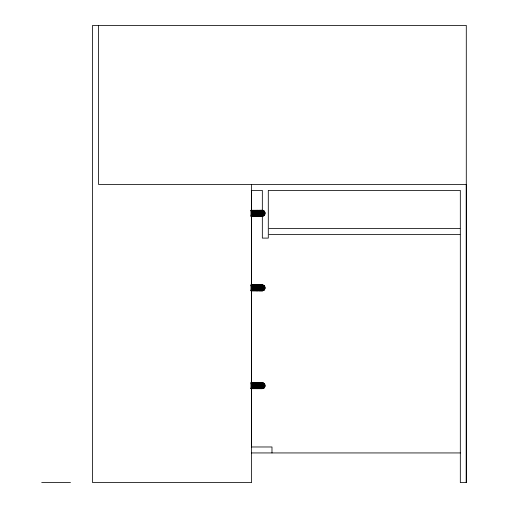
<?xml version="1.0" encoding="UTF-8"?>
<svg xmlns="http://www.w3.org/2000/svg" width="508" height="508" viewBox="0 0 508 508"><rect width="100%" height="100%" fill="white"/><g stroke="black" fill="none" stroke-linecap="round" stroke-linejoin="round"><path stroke-width="0.76" d="M251.593 446.976L251.593 388.677M251.593 383.146L251.593 291.141M251.593 285.617L251.593 190.392M262.331 216.198L262.331 238.1L268.294 238.1L268.294 190.392L460.318 190.392L460.318 482.6L466.28 482.6L466.293 25.4L92.583 25.4L92.583 482.6L251.593 482.6L251.593 184.423M256.051 210.61L256.121 210.274L256.089 216.11M256.051 285.236L256.121 284.893L256.165 290.849M250.92 216.224L262.401 216.224C265.887 216.052 265.887 210.445 262.401 210.274L250.92 210.274M250.92 290.849L262.401 290.849C265.887 290.678 265.887 285.071 262.401 284.893L250.92 284.893M250.92 388.69L262.401 388.69C265.887 388.518 265.887 382.911 262.401 382.734L250.92 382.734M257.321 210.61L257.607 210.274M257.321 285.236L257.607 284.893M258.413 210.61L258.978 210.274M258.413 285.236L258.978 284.893M257.766 216.224L258.464 213.544L257.766 210.274M257.766 290.849L258.464 288.163L257.766 284.893M257.766 388.69L258.464 385.42L257.766 382.734M259.353 210.61L260.153 210.274M259.353 285.236L260.153 284.893M260.077 210.61L261.048 210.274M260.077 285.236L261.048 284.893M260.528 210.61L261.62 210.274M260.528 285.236L261.62 284.893M260.699 210.61L261.81 210.274M260.699 285.236L261.81 284.893M259.271 216.224C261.163 215.113 261.163 211.385 259.271 210.274M259.271 290.849C261.163 289.731 261.163 286.01 259.271 284.893M259.271 388.69C261.163 387.572 261.163 383.851 259.271 382.734M260.566 216.224C263.15 215.544 263.15 210.953 260.566 210.274M260.566 290.849C263.15 290.17 263.15 285.572 260.566 284.893M260.566 388.69C263.15 388.01 263.15 383.413 260.566 382.734M261.563 216.224C264.655 215.843 264.655 210.655 261.563 210.274M261.563 290.849C264.655 290.468 264.655 285.28 261.563 284.893M261.563 388.69C264.655 388.309 264.655 383.121 261.563 382.734M262.191 216.224C265.595 216.014 265.595 210.483 262.191 210.274M262.191 290.849C265.595 290.633 265.595 285.109 262.191 284.893M262.191 388.69C265.595 388.474 265.595 382.949 262.191 382.734M251.257 190.392L262.331 190.392L262.331 210.725M250.92 210.388L262.973 210.388M250.939 210.61L263.519 210.61M250.939 210.934L264.001 210.934M250.946 211.353L264.42 211.353M250.946 211.842L264.744 211.842M250.946 212.382L264.966 212.382M250.952 212.954L265.081 212.954M250.952 213.544L265.081 213.544M250.946 214.116L264.966 214.116M250.946 214.662L264.744 214.662M250.946 215.144L264.42 215.144M250.939 215.563L264.001 215.563M250.939 215.887L263.519 215.887M250.933 216.11L262.973 216.11M269.094 228.479L459.924 228.479M269.094 234.442L459.924 234.442M250.92 285.007L262.973 285.007M250.914 285.236L263.519 285.236M250.939 285.56L264.001 285.56M250.946 285.972L264.42 285.972M250.946 286.461L264.744 286.461M250.946 287.007L264.966 287.007M250.952 287.579L265.081 287.579M250.952 288.163L265.081 288.163M250.946 288.741L264.966 288.741M250.946 289.281L264.744 289.281M250.946 289.77L264.42 289.77M250.939 290.182L264.001 290.182M250.939 290.512L263.519 290.512M250.933 290.735L262.973 290.735M250.933 382.848L262.973 382.848M250.939 383.076L263.519 383.076M250.939 383.4L264.001 383.4M250.946 383.813L264.42 383.813M250.946 384.302L264.744 384.302M250.946 384.848L264.966 384.848M250.952 385.42L265.081 385.42M250.952 386.004L265.081 386.004M250.946 386.582L264.966 386.582M250.946 387.121L264.744 387.121M250.946 387.61L264.42 387.61M250.939 388.023L264.001 388.023M250.939 388.353L263.519 388.353M250.92 388.576L262.973 388.576M251.422 446.976L271.983 446.976L271.983 452.939M251.422 452.939L460.318 452.939M41.707 482.6L70.485 482.6M261.239 216.11L261.81 216.224M261.81 388.69L260.699 388.353M261.055 216.11L261.62 216.224M261.62 388.69L260.528 388.353M260.547 216.11L261.048 216.224M261.048 388.69L260.077 388.353M259.74 216.11L260.153 216.224M260.153 388.69L259.353 388.353M258.978 388.69L258.413 388.353M257.607 388.69L257.321 388.353M256.165 382.734L256.165 388.69L256.051 388.353M466.28 482.6L466.293 184.423L98.546 184.423L98.546 25.4"/></g></svg>
